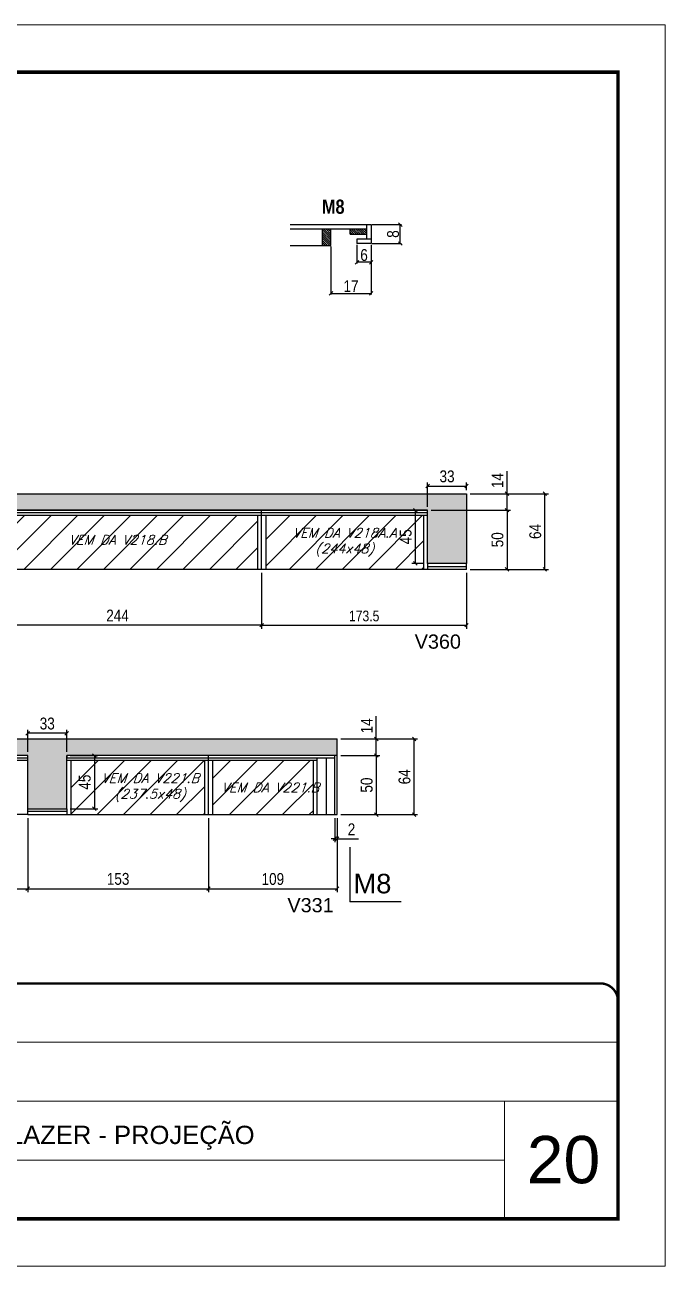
# Model space of a CAD drawing. Extents: x 13154 to 22413, y 1253 to 30260.
# Drawn here: x 18866 to 19408, y 24225 to 25275 of the extents above; entities that cross this region are included whole.
import ezdxf

# ---------------------------------------------------------------- set-up
doc = ezdxf.new("R2010")
doc.units = 0
doc.linetypes.add('CONTINUO', pattern=[0])
doc.linetypes.add('DASHED', pattern=[0.75, 0.5, -0.25])
for name, color, linetype in [('5', 5, 'Continuous'), ('COTA', 241, 'Continuous'), ('detalhes', 4, 'Continuous'), ('NOMENCLATURA', 7, 'Continuous'), ('Painéis', 200, 'Continuous'), ('SARR_2.2x10', 60, 'Continuous'), ('SARR_2.2x7', 40, 'Continuous'), ('SARR_3.5x7', 81, 'Continuous'), ('SARR_EDITAR', 141, 'Continuous'), ('texto', 7, 'Continuous')]:
    doc.layers.add(name, color=color, linetype=linetype)
for name, color, linetype, lineweight in [('CARIMBO', 255, 'Continuous', 9), ('Folhas', 255, 'Continuous', 9), ('Hachura', 251, 'Continuous', 9), ('SARRAFO DE PRESSAO', 251, 'DASHED', 9)]:
    doc.layers.add(name, color=color, linetype=linetype, lineweight=lineweight)
doc.styles.add('ARIAL', font='arial.ttf')
doc.styles.add('COTA TECNICA', font='techl___.ttf', dxfattribs={"height": 10})
doc.styles.add('COTA TECNICA 2X', font='techl___.ttf', dxfattribs={"height": 10})
doc.styles.add('COTA TECNICA-50', font='techl___.ttf', dxfattribs={"height": 9})
doc.styles.add('Romans', font='romans.shx')
doc.styles.get("Standard").update_dxf_attribs({"font": 'arial.ttf'})
doc.styles.add('TECNICA', font='techb___.ttf', dxfattribs={"height": 10})
doc.dimstyles.new('COTA PAINEL-50', dxfattribs={"dimtxt": 9, "dimasz": 3, "dimexe": 3, "dimexo": 3, "dimgap": 3, "dimtad": 1, "dimdec": 1, "dimzin": 12, "dimdsep": 46, "dimtxsty": 'COTA TECNICA-50', "dimblk1": 'OBLIQUE', "dimblk2": 'OBLIQUE', "dimsah": 1, "dimcen": 0.9, "dimclrd": 4, "dimclre": 4, "dimclrt": 240, "dimadec": 1, "dimazin": 3, "dimtfac": 1, "dimtdec": 1, "dimtmove": 0, "dimatfit": 3, "dimfxl": 1, "dimtolj": 1, "dimtzin": 12, "dimarcsym": 0})
doc.dimstyles.new('PAINEL', dxfattribs={"dimtxt": 10, "dimasz": 3, "dimexe": 3, "dimexo": 3, "dimgap": 3, "dimtad": 1, "dimdec": 1, "dimzin": 12, "dimdsep": 46, "dimtxsty": 'COTA TECNICA', "dimblk1": 'OBLIQUE', "dimblk2": 'OBLIQUE', "dimsah": 1, "dimcen": 0.9, "dimclrd": 4, "dimclre": 4, "dimclrt": 240, "dimadec": 1, "dimazin": 3, "dimtfac": 1, "dimtdec": 1, "dimtmove": 0, "dimatfit": 3, "dimfxl": 1, "dimtolj": 1, "dimtzin": 12, "dimarcsym": 0})
doc.dimstyles.new('SECAO', dxfattribs={"dimscale": 0.333333, "dimtxt": 5, "dimasz": 9, "dimexe": 3, "dimexo": 3, "dimgap": 3, "dimtad": 1, "dimdec": 1, "dimlfac": 0.5, "dimzin": 12, "dimdsep": 46, "dimtxsty": 'COTA TECNICA 2X', "dimblk1": 'OBLIQUE', "dimblk2": 'OBLIQUE', "dimsah": 1, "dimcen": 0.9, "dimclrd": 4, "dimclre": 4, "dimclrt": 240, "dimadec": 1, "dimazin": 3, "dimtfac": 1, "dimtdec": 1, "dimtmove": 0, "dimatfit": 3, "dimfxl": 1, "dimtolj": 1, "dimtzin": 12, "dimarcsym": 0})

# ---------------------------------------------------------------- blocks, each defined once
blk = doc.blocks.new('9999999999')
at = {"color": 30, "linetype": 'CONTINUO'}
for p, q in [((98564.6, 34379.6), (99584, 34379.6)), ((98564.6, 34329.8), (99488, 34329.8)), ((99584, 34329.8), (99488, 34329.8)), ((99488, 34329.8), (99488, 34230.2)), ((98564.6, 34280), (99488, 34280))]:
    blk.add_line(p, q, dxfattribs=at)
at = {"color": 30, "linetype": 'CONTINUO', "const_width": 2}
blk.add_lwpolyline([(99584, 34230.2), (99584, 34414.4, 0.414214), (99569, 34429.4), (98229, 34429.4, 0.414214), (98214, 34414.4), (98214, 34245.2, 0.414214), (98229, 34230.2), (99584, 34230.2)], format="xyb", dxfattribs=at)
at = {"layer": 'Folhas'}
blk.add_lwpolyline([(98139, 34190.2), (99624, 34190.2), (99624, 35240.2), (98139, 35240.2)], close=True, dxfattribs=at)
at = {"layer": 'Folhas', "color": 30, "const_width": 3}
blk.add_lwpolyline([(98214, 34230.2), (99584, 34230.2), (99584, 35200.2), (98214, 35200.2)], close=True, dxfattribs=at)
at = {"color": 7, "linetype": 'Continuous', "ltscale": 5, "style": 'ARIAL'}
blk.add_text('BUSINESS CENTER E LAZER - PROJEÇÃO', height=15.483, dxfattribs=at).set_placement((98837.7, 34293.5))
blk = doc.blocks.new('_Oblique')
at = {"color": 0, "linetype": 'ByBlock', "lineweight": -2}
blk.add_line((-0.5, -0.5), (0.5, 0.5), dxfattribs=at)
blk = doc.blocks.new('*D158')
at = {"layer": 'COTA', "color": 4, "linetype": 'ByBlock', "lineweight": -2, "transparency": 16777216}
for p, q in [((19066.2, 24811.3), (19066.2, 24764.1)), ((19239.7, 24811.3), (19239.7, 24764.1)), ((19066.2, 24767.1), (19239.7, 24767.1))]:
    blk.add_line(p, q, dxfattribs=at)
at = {"layer": 'Defpoints', "color": 0, "linetype": 'ByBlock', "transparency": 16777216}
for p in [(19066.2, 24814.3), (19239.7, 24814.3), (19239.7, 24767.1)]:
    blk.add_point(p, dxfattribs=at)
at = {"layer": 'COTA', "color": 4, "linetype": 'ByBlock', "lineweight": -2, "transparency": 16777216, "xscale": 3, "yscale": 3, "zscale": 3, "rotation": 180}
blk.add_blockref('_Oblique', (19066.2, 24767.1), dxfattribs=at)
at = {"layer": 'COTA', "color": 4, "linetype": 'ByBlock', "lineweight": -2, "transparency": 16777216, "xscale": 3, "yscale": 3, "zscale": 3}
blk.add_blockref('_Oblique', (19239.7, 24767.1), dxfattribs=at)
at = {"layer": 'COTA', "color": 240, "linetype": 'ByBlock', "transparency": 16777216, "insert": (19153, 24774.8), "char_height": 9, "attachment_point": 5, "style": 'COTA TECNICA-50'}
blk.add_mtext('\\A1;173.5', dxfattribs=at)
blk = doc.blocks.new('*D1052')
at = {"layer": 'COTA', "color": 4, "linetype": 'ByBlock', "lineweight": -2, "transparency": 16777216}
for p, q in [((18822.2, 24811.3), (18822.2, 24764.1)), ((19066.2, 24811.3), (19066.2, 24764.1)), ((19066.2, 24767.1), (18822.2, 24767.1))]:
    blk.add_line(p, q, dxfattribs=at)
at = {"layer": 'Defpoints', "color": 0, "linetype": 'ByBlock', "transparency": 16777216}
for p in [(18822.2, 24814.3), (19066.2, 24814.3), (18822.2, 24767.1)]:
    blk.add_point(p, dxfattribs=at)
at = {"layer": 'COTA', "color": 4, "linetype": 'ByBlock', "lineweight": -2, "transparency": 16777216, "xscale": 3, "yscale": 3, "zscale": 3, "rotation": 180}
blk.add_blockref('_Oblique', (18822.2, 24767.1), dxfattribs=at)
at = {"layer": 'COTA', "color": 4, "linetype": 'ByBlock', "lineweight": -2, "transparency": 16777216, "xscale": 3, "yscale": 3, "zscale": 3}
blk.add_blockref('_Oblique', (19066.2, 24767.1), dxfattribs=at)
at = {"layer": 'COTA', "color": 240, "linetype": 'ByBlock', "transparency": 16777216, "insert": (18944.2, 24775.2), "char_height": 10, "attachment_point": 5, "style": 'COTA TECNICA'}
blk.add_mtext('\\A1;244', dxfattribs=at)
blk = doc.blocks.new('*D1053')
at = {"layer": 'COTA', "color": 4, "linetype": 'ByBlock', "lineweight": -2, "transparency": 16777216}
for p, q in [((19203.7, 24864.3), (19193.3, 24864.3)), ((19196.3, 24864.3), (19196.3, 24819.3)), ((19203.7, 24819.3), (19193.3, 24819.3))]:
    blk.add_line(p, q, dxfattribs=at)
at = {"layer": 'Defpoints', "color": 0, "linetype": 'ByBlock', "transparency": 16777216}
for p in [(19206.7, 24864.3), (19196.3, 24819.3), (19206.7, 24819.3)]:
    blk.add_point(p, dxfattribs=at)
at = {"layer": 'COTA', "color": 4, "linetype": 'ByBlock', "lineweight": -2, "transparency": 16777216, "xscale": 3, "yscale": 3, "zscale": 3}
for p, rotation in [((19196.3, 24864.3), 90), ((19196.3, 24819.3), 270)]:
    blk.add_blockref('_Oblique', p, dxfattribs=dict(at, rotation=rotation))
at = {"layer": 'COTA', "color": 240, "linetype": 'ByBlock', "transparency": 16777216, "insert": (19188.2, 24841.8), "char_height": 10, "attachment_point": 5, "rotation": 90, "style": 'COTA TECNICA'}
blk.add_mtext('\\A1;45', dxfattribs=at)
blk = doc.blocks.new('*D1118')
at = {"layer": 'COTA', "color": 4, "linetype": 'ByBlock', "lineweight": -2, "transparency": 16777216}
for p, q in [((18668.2, 24603.8), (18668.2, 24541.1)), ((18868.2, 24603.8), (18868.2, 24541.1)), ((18668.2, 24544.1), (18868.2, 24544.1))]:
    blk.add_line(p, q, dxfattribs=at)
at = {"layer": 'Defpoints', "color": 0, "linetype": 'ByBlock', "transparency": 16777216}
for p in [(18668.2, 24606.8), (18868.2, 24606.8), (18868.2, 24544.1)]:
    blk.add_point(p, dxfattribs=at)
at = {"layer": 'COTA', "color": 4, "linetype": 'ByBlock', "lineweight": -2, "transparency": 16777216, "xscale": 3, "yscale": 3, "zscale": 3, "rotation": 180}
blk.add_blockref('_Oblique', (18668.2, 24544.1), dxfattribs=at)
at = {"layer": 'COTA', "color": 4, "linetype": 'ByBlock', "lineweight": -2, "transparency": 16777216, "xscale": 3, "yscale": 3, "zscale": 3}
blk.add_blockref('_Oblique', (18868.2, 24544.1), dxfattribs=at)
at = {"layer": 'COTA', "color": 240, "linetype": 'ByBlock', "transparency": 16777216, "insert": (18768.2, 24552.2), "char_height": 10, "attachment_point": 5, "style": 'COTA TECNICA'}
blk.add_mtext('\\A1;200', dxfattribs=at)
blk = doc.blocks.new('*D1125')
at = {"layer": 'COTA', "color": 4, "linetype": 'ByBlock', "lineweight": -2, "transparency": 16777216}
for p, q in [((19209.7, 24864.3), (19277, 24864.3)), ((19274, 24864.3), (19274, 24814.3)), ((19242.7, 24814.3), (19277, 24814.3))]:
    blk.add_line(p, q, dxfattribs=at)
at = {"layer": 'Defpoints', "color": 0, "linetype": 'ByBlock', "transparency": 16777216}
for p in [(19206.7, 24864.3), (19239.7, 24814.3), (19274, 24814.3)]:
    blk.add_point(p, dxfattribs=at)
at = {"layer": 'COTA', "color": 4, "linetype": 'ByBlock', "lineweight": -2, "transparency": 16777216, "xscale": 3, "yscale": 3, "zscale": 3}
for p, rotation in [((19274, 24864.3), 90), ((19274, 24814.3), 270)]:
    blk.add_blockref('_Oblique', p, dxfattribs=dict(at, rotation=rotation))
at = {"layer": 'COTA', "color": 240, "linetype": 'ByBlock', "transparency": 16777216, "insert": (19265.9, 24839.3), "char_height": 10, "attachment_point": 5, "rotation": 90, "style": 'COTA TECNICA'}
blk.add_mtext('\\A1;50', dxfattribs=at)
blk = doc.blocks.new('*D1126')
at = {"layer": 'COTA', "color": 4, "linetype": 'ByBlock', "lineweight": -2, "transparency": 16777216}
for p, q in [((19274, 24878.3), (19274, 24897.4)), ((19242.7, 24878.3), (19277, 24878.3)), ((19274, 24864.3), (19274, 24878.3)), ((19209.7, 24864.3), (19277, 24864.3))]:
    blk.add_line(p, q, dxfattribs=at)
at = {"layer": 'Defpoints', "color": 0, "linetype": 'ByBlock', "transparency": 16777216}
for p in [(19239.7, 24878.3), (19274, 24878.3), (19206.7, 24864.3)]:
    blk.add_point(p, dxfattribs=at)
at = {"layer": 'COTA', "color": 4, "linetype": 'ByBlock', "lineweight": -2, "transparency": 16777216, "xscale": 3, "yscale": 3, "zscale": 3}
for p, rotation in [((19274, 24878.3), 90), ((19274, 24864.3), 270)]:
    blk.add_blockref('_Oblique', p, dxfattribs=dict(at, rotation=rotation))
at = {"layer": 'COTA', "color": 240, "linetype": 'ByBlock', "transparency": 16777216, "insert": (19265.9, 24889.4), "char_height": 10, "attachment_point": 5, "rotation": 90, "style": 'COTA TECNICA'}
blk.add_mtext('\\A1;14', dxfattribs=at)
blk = doc.blocks.new('*D1127')
at = {"layer": 'COTA', "color": 4, "linetype": 'ByBlock', "lineweight": -2, "transparency": 16777216}
for p, q in [((19242.7, 24878.3), (19309, 24878.3)), ((19306, 24814.3), (19306, 24878.3)), ((19242.7, 24814.3), (19309, 24814.3))]:
    blk.add_line(p, q, dxfattribs=at)
at = {"layer": 'Defpoints', "color": 0, "linetype": 'ByBlock', "transparency": 16777216}
for p in [(19239.7, 24878.3), (19306, 24878.3), (19239.7, 24814.3)]:
    blk.add_point(p, dxfattribs=at)
at = {"layer": 'COTA', "color": 4, "linetype": 'ByBlock', "lineweight": -2, "transparency": 16777216, "xscale": 3, "yscale": 3, "zscale": 3}
for p, rotation in [((19306, 24878.3), 90), ((19306, 24814.3), 270)]:
    blk.add_blockref('_Oblique', p, dxfattribs=dict(at, rotation=rotation))
at = {"layer": 'COTA', "color": 240, "linetype": 'ByBlock', "transparency": 16777216, "insert": (19297.9, 24846.3), "char_height": 10, "attachment_point": 5, "rotation": 90, "style": 'COTA TECNICA'}
blk.add_mtext('\\A1;64', dxfattribs=at)
blk = doc.blocks.new('*D1131')
at = {"layer": 'COTA', "color": 4, "linetype": 'ByBlock', "lineweight": -2, "transparency": 16777216}
for p, q in [((19206.7, 24867.3), (19206.7, 24887.7)), ((19239.7, 24881.3), (19239.7, 24887.7)), ((19206.7, 24884.7), (19239.7, 24884.7))]:
    blk.add_line(p, q, dxfattribs=at)
at = {"layer": 'Defpoints', "color": 0, "linetype": 'ByBlock', "transparency": 16777216}
for p in [(19239.7, 24884.7), (19239.7, 24878.3), (19206.7, 24864.3)]:
    blk.add_point(p, dxfattribs=at)
at = {"layer": 'COTA', "color": 4, "linetype": 'ByBlock', "lineweight": -2, "transparency": 16777216, "xscale": 3, "yscale": 3, "zscale": 3, "rotation": 180}
blk.add_blockref('_Oblique', (19206.7, 24884.7), dxfattribs=at)
at = {"layer": 'COTA', "color": 4, "linetype": 'ByBlock', "lineweight": -2, "transparency": 16777216, "xscale": 3, "yscale": 3, "zscale": 3}
blk.add_blockref('_Oblique', (19239.7, 24884.7), dxfattribs=at)
at = {"layer": 'COTA', "color": 240, "linetype": 'ByBlock', "transparency": 16777216, "insert": (19223.2, 24892.9), "char_height": 10, "attachment_point": 5, "style": 'COTA TECNICA'}
blk.add_mtext('\\A1;33', dxfattribs=at)
blk = doc.blocks.new('*D1080')
at = {"layer": 'COTA', "color": 4, "linetype": 'ByBlock', "lineweight": -2, "transparency": 16777216}
for p, q in [((18904.2, 24656.8), (18927.6, 24656.8)), ((18924.6, 24656.8), (18924.6, 24611.8)), ((18904.2, 24611.8), (18927.6, 24611.8))]:
    blk.add_line(p, q, dxfattribs=at)
at = {"layer": 'Defpoints', "color": 0, "linetype": 'ByBlock', "transparency": 16777216}
for p in [(18901.2, 24656.8), (18901.2, 24611.8), (18924.6, 24611.8)]:
    blk.add_point(p, dxfattribs=at)
at = {"layer": 'COTA', "color": 4, "linetype": 'ByBlock', "lineweight": -2, "transparency": 16777216, "xscale": 3, "yscale": 3, "zscale": 3}
for p, rotation in [((18924.6, 24656.8), 90), ((18924.6, 24611.8), 270)]:
    blk.add_blockref('_Oblique', p, dxfattribs=dict(at, rotation=rotation))
at = {"layer": 'COTA', "color": 240, "linetype": 'ByBlock', "transparency": 16777216, "insert": (18916.5, 24634.3), "char_height": 10, "attachment_point": 5, "rotation": 90, "style": 'COTA TECNICA'}
blk.add_mtext('\\A1;45', dxfattribs=at)
blk = doc.blocks.new('*D1081')
at = {"layer": 'COTA', "color": 4, "linetype": 'ByBlock', "lineweight": -2, "transparency": 16777216}
for p, q in [((18868.2, 24603.8), (18868.2, 24541.1)), ((19021.2, 24603.8), (19021.2, 24541.1)), ((18868.2, 24544.1), (19021.2, 24544.1))]:
    blk.add_line(p, q, dxfattribs=at)
at = {"layer": 'Defpoints', "color": 0, "linetype": 'ByBlock', "transparency": 16777216}
for p in [(18868.2, 24606.8), (19021.2, 24606.8), (19021.2, 24544.1)]:
    blk.add_point(p, dxfattribs=at)
at = {"layer": 'COTA', "color": 4, "linetype": 'ByBlock', "lineweight": -2, "transparency": 16777216, "xscale": 3, "yscale": 3, "zscale": 3, "rotation": 180}
blk.add_blockref('_Oblique', (18868.2, 24544.1), dxfattribs=at)
at = {"layer": 'COTA', "color": 4, "linetype": 'ByBlock', "lineweight": -2, "transparency": 16777216, "xscale": 3, "yscale": 3, "zscale": 3}
blk.add_blockref('_Oblique', (19021.2, 24544.1), dxfattribs=at)
at = {"layer": 'COTA', "color": 240, "linetype": 'ByBlock', "transparency": 16777216, "insert": (18944.7, 24552.4), "char_height": 10, "attachment_point": 5, "style": 'COTA TECNICA'}
blk.add_mtext('\\A1;153', dxfattribs=at)
blk = doc.blocks.new('*D1082')
at = {"layer": 'COTA', "color": 4, "linetype": 'ByBlock', "lineweight": -2, "transparency": 16777216}
for p, q in [((19021.2, 24603.8), (19021.2, 24541.1)), ((19130.2, 24603.8), (19130.2, 24541.1)), ((19021.2, 24544.1), (19130.2, 24544.1))]:
    blk.add_line(p, q, dxfattribs=at)
at = {"layer": 'Defpoints', "color": 0, "linetype": 'ByBlock', "transparency": 16777216}
for p in [(19021.2, 24606.8), (19130.2, 24606.8), (19130.2, 24544.1)]:
    blk.add_point(p, dxfattribs=at)
at = {"layer": 'COTA', "color": 4, "linetype": 'ByBlock', "lineweight": -2, "transparency": 16777216, "xscale": 3, "yscale": 3, "zscale": 3, "rotation": 180}
blk.add_blockref('_Oblique', (19021.2, 24544.1), dxfattribs=at)
at = {"layer": 'COTA', "color": 4, "linetype": 'ByBlock', "lineweight": -2, "transparency": 16777216, "xscale": 3, "yscale": 3, "zscale": 3}
blk.add_blockref('_Oblique', (19130.2, 24544.1), dxfattribs=at)
at = {"layer": 'COTA', "color": 240, "linetype": 'ByBlock', "transparency": 16777216, "insert": (19075.7, 24552.3), "char_height": 10, "attachment_point": 5, "style": 'COTA TECNICA'}
blk.add_mtext('\\A1;109', dxfattribs=at)
blk = doc.blocks.new('*D1083')
at = {"layer": 'COTA', "color": 4, "linetype": 'ByBlock', "lineweight": -2, "transparency": 16777216}
for p, q in [((19133.2, 24656.8), (19166.3, 24656.8)), ((19163.3, 24656.8), (19163.3, 24606.8)), ((19133.2, 24606.8), (19166.3, 24606.8))]:
    blk.add_line(p, q, dxfattribs=at)
at = {"layer": 'Defpoints', "color": 0, "linetype": 'ByBlock', "transparency": 16777216}
for p in [(19130.2, 24656.8), (19130.2, 24606.8), (19163.3, 24606.8)]:
    blk.add_point(p, dxfattribs=at)
at = {"layer": 'COTA', "color": 4, "linetype": 'ByBlock', "lineweight": -2, "transparency": 16777216, "xscale": 3, "yscale": 3, "zscale": 3}
for p, rotation in [((19163.3, 24656.8), 90), ((19163.3, 24606.8), 270)]:
    blk.add_blockref('_Oblique', p, dxfattribs=dict(at, rotation=rotation))
at = {"layer": 'COTA', "color": 240, "linetype": 'ByBlock', "transparency": 16777216, "insert": (19155.2, 24631.8), "char_height": 10, "attachment_point": 5, "rotation": 90, "style": 'COTA TECNICA'}
blk.add_mtext('\\A1;50', dxfattribs=at)
blk = doc.blocks.new('*D1084')
at = {"layer": 'COTA', "color": 4, "linetype": 'ByBlock', "lineweight": -2, "transparency": 16777216}
for p, q in [((18868.2, 24659.8), (18868.2, 24678.6)), ((18901.2, 24675.6), (18868.2, 24675.6)), ((18901.2, 24659.8), (18901.2, 24678.6))]:
    blk.add_line(p, q, dxfattribs=at)
at = {"layer": 'Defpoints', "color": 0, "linetype": 'ByBlock', "transparency": 16777216}
for p in [(18868.2, 24675.6), (18868.2, 24656.8), (18901.2, 24656.8)]:
    blk.add_point(p, dxfattribs=at)
at = {"layer": 'COTA', "color": 4, "linetype": 'ByBlock', "lineweight": -2, "transparency": 16777216, "xscale": 3, "yscale": 3, "zscale": 3, "rotation": 180}
blk.add_blockref('_Oblique', (18868.2, 24675.6), dxfattribs=at)
at = {"layer": 'COTA', "color": 4, "linetype": 'ByBlock', "lineweight": -2, "transparency": 16777216, "xscale": 3, "yscale": 3, "zscale": 3}
blk.add_blockref('_Oblique', (18901.2, 24675.6), dxfattribs=at)
at = {"layer": 'COTA', "color": 240, "linetype": 'ByBlock', "transparency": 16777216, "insert": (18884.7, 24683.8), "char_height": 10, "attachment_point": 5, "style": 'COTA TECNICA'}
blk.add_mtext('\\A1;33', dxfattribs=at)
blk = doc.blocks.new('*D1085')
at = {"layer": 'COTA', "color": 4, "linetype": 'ByBlock', "lineweight": -2, "transparency": 16777216}
for p, q in [((19163.3, 24670.8), (19163.3, 24690)), ((19133.2, 24670.8), (19166.3, 24670.8)), ((19163.3, 24656.8), (19163.3, 24670.8)), ((19133.2, 24656.8), (19166.3, 24656.8))]:
    blk.add_line(p, q, dxfattribs=at)
at = {"layer": 'Defpoints', "color": 0, "linetype": 'ByBlock', "transparency": 16777216}
for p in [(19130.2, 24670.8), (19163.3, 24670.8), (19130.2, 24656.8)]:
    blk.add_point(p, dxfattribs=at)
at = {"layer": 'COTA', "color": 4, "linetype": 'ByBlock', "lineweight": -2, "transparency": 16777216, "xscale": 3, "yscale": 3, "zscale": 3}
for p, rotation in [((19163.3, 24670.8), 90), ((19163.3, 24656.8), 270)]:
    blk.add_blockref('_Oblique', p, dxfattribs=dict(at, rotation=rotation))
at = {"layer": 'COTA', "color": 240, "linetype": 'ByBlock', "transparency": 16777216, "insert": (19155.3, 24681.9), "char_height": 10, "attachment_point": 5, "rotation": 90, "style": 'COTA TECNICA'}
blk.add_mtext('\\A1;14', dxfattribs=at)
blk = doc.blocks.new('*D1086')
at = {"layer": 'COTA', "color": 4, "linetype": 'ByBlock', "lineweight": -2, "transparency": 16777216}
for p, q in [((19133.2, 24670.8), (19198.3, 24670.8)), ((19195.3, 24606.8), (19195.3, 24670.8)), ((19133.2, 24606.8), (19198.3, 24606.8))]:
    blk.add_line(p, q, dxfattribs=at)
at = {"layer": 'Defpoints', "color": 0, "linetype": 'ByBlock', "transparency": 16777216}
for p in [(19130.2, 24670.8), (19195.3, 24670.8), (19130.2, 24606.8)]:
    blk.add_point(p, dxfattribs=at)
at = {"layer": 'COTA', "color": 4, "linetype": 'ByBlock', "lineweight": -2, "transparency": 16777216, "xscale": 3, "yscale": 3, "zscale": 3}
for p, rotation in [((19195.3, 24670.8), 90), ((19195.3, 24606.8), 270)]:
    blk.add_blockref('_Oblique', p, dxfattribs=dict(at, rotation=rotation))
at = {"layer": 'COTA', "color": 240, "linetype": 'ByBlock', "transparency": 16777216, "insert": (19187.2, 24638.8), "char_height": 10, "attachment_point": 5, "rotation": 90, "style": 'COTA TECNICA'}
blk.add_mtext('\\A1;64', dxfattribs=at)
blk = doc.blocks.new('*D1087')
at = {"layer": 'COTA', "color": 4, "linetype": 'ByBlock', "lineweight": -2, "transparency": 16777216}
for p, q in [((19128.2, 24603.8), (19128.2, 24583.4)), ((19130.2, 24603.8), (19130.2, 24583.4)), ((19128.2, 24586.4), (19125.2, 24586.4)), ((19128.2, 24586.4), (19130.2, 24586.4)), ((19130.2, 24586.4), (19148.3, 24586.4))]:
    blk.add_line(p, q, dxfattribs=at)
at = {"layer": 'Defpoints', "color": 0, "linetype": 'ByBlock', "transparency": 16777216}
for p in [(19128.2, 24606.8), (19130.2, 24606.8), (19130.2, 24586.4)]:
    blk.add_point(p, dxfattribs=at)
at = {"layer": 'COTA', "color": 4, "linetype": 'ByBlock', "lineweight": -2, "transparency": 16777216, "xscale": 3, "yscale": 3, "zscale": 3}
blk.add_blockref('_Oblique', (19128.2, 24586.4), dxfattribs=at)
at = {"layer": 'COTA', "color": 4, "linetype": 'ByBlock', "lineweight": -2, "transparency": 16777216, "xscale": 3, "yscale": 3, "zscale": 3, "rotation": 180}
blk.add_blockref('_Oblique', (19130.2, 24586.4), dxfattribs=at)
at = {"layer": 'COTA', "color": 240, "linetype": 'ByBlock', "transparency": 16777216, "insert": (19142.3, 24594.4), "char_height": 10, "attachment_point": 5, "style": 'COTA TECNICA'}
blk.add_mtext('\\A1;2', dxfattribs=at)
blk = doc.blocks.new('*D1094')
at = {"layer": 'COTA', "color": 4, "lineweight": -2, "transparency": 16777216}
for p, q in [((19159.9, 25105.9), (19184.6, 25105.9)), ((19183.6, 25089.9), (19183.6, 25105.9)), ((19159.9, 25089.9), (19184.6, 25089.9))]:
    blk.add_line(p, q, dxfattribs=at)
at = {"layer": 'Defpoints', "color": 0, "transparency": 16777216}
for p in [(19158.9, 25105.9), (19183.6, 25105.9), (19158.9, 25089.9)]:
    blk.add_point(p, dxfattribs=at)
at = {"layer": 'COTA', "color": 4, "lineweight": -2, "transparency": 16777216, "xscale": 3, "yscale": 3, "zscale": 3}
for p, rotation in [((19183.6, 25105.9), 90), ((19183.6, 25089.9), 270)]:
    blk.add_blockref('_Oblique', p, dxfattribs=dict(at, rotation=rotation))
at = {"layer": 'COTA', "color": 240, "transparency": 16777216, "insert": (19177.5, 25097.9), "char_height": 10, "attachment_point": 5, "rotation": 90, "style": 'COTA TECNICA 2X'}
blk.add_mtext('\\A1;8', dxfattribs=at)
blk = doc.blocks.new('*D1095')
at = {"layer": 'COTA', "color": 4, "lineweight": -2, "transparency": 16777216}
for p, q in [((19124.9, 25087.3), (19124.9, 25046.7)), ((19158.9, 25088.9), (19158.9, 25046.7)), ((19124.9, 25047.7), (19158.9, 25047.7))]:
    blk.add_line(p, q, dxfattribs=at)
at = {"layer": 'Defpoints', "color": 0, "transparency": 16777216}
for p in [(19124.9, 25088.3), (19158.9, 25089.9), (19158.9, 25047.7)]:
    blk.add_point(p, dxfattribs=at)
at = {"layer": 'COTA', "color": 4, "lineweight": -2, "transparency": 16777216, "xscale": 3, "yscale": 3, "zscale": 3, "rotation": 180}
blk.add_blockref('_Oblique', (19124.9, 25047.7), dxfattribs=at)
at = {"layer": 'COTA', "color": 4, "lineweight": -2, "transparency": 16777216, "xscale": 3, "yscale": 3, "zscale": 3}
blk.add_blockref('_Oblique', (19158.9, 25047.7), dxfattribs=at)
at = {"layer": 'COTA', "color": 240, "transparency": 16777216, "insert": (19141.9, 25053.8), "char_height": 10, "attachment_point": 5, "style": 'COTA TECNICA 2X'}
blk.add_mtext('\\A1;17', dxfattribs=at)
blk = doc.blocks.new('*D1096')
at = {"layer": 'COTA', "color": 4, "lineweight": -2, "transparency": 16777216}
for p, q in [((19146.9, 25088.9), (19146.9, 25073)), ((19158.9, 25088.9), (19158.9, 25073)), ((19158.9, 25074), (19146.9, 25074))]:
    blk.add_line(p, q, dxfattribs=at)
at = {"layer": 'Defpoints', "color": 0, "transparency": 16777216}
for p in [(19146.9, 25089.9), (19158.9, 25089.9), (19146.9, 25074)]:
    blk.add_point(p, dxfattribs=at)
at = {"layer": 'COTA', "color": 4, "lineweight": -2, "transparency": 16777216, "xscale": 3, "yscale": 3, "zscale": 3, "rotation": 180}
blk.add_blockref('_Oblique', (19146.9, 25074), dxfattribs=at)
at = {"layer": 'COTA', "color": 4, "lineweight": -2, "transparency": 16777216, "xscale": 3, "yscale": 3, "zscale": 3}
blk.add_blockref('_Oblique', (19158.9, 25074), dxfattribs=at)
at = {"layer": 'COTA', "color": 240, "transparency": 16777216, "insert": (19152.9, 25080.1), "char_height": 10, "attachment_point": 5, "style": 'COTA TECNICA 2X'}
blk.add_mtext('\\A1;6', dxfattribs=at)

msp = doc.modelspace()

# ---------------------------------------------------------------- hatches: boundary and pattern name
at = {"layer": 'COTA', "linetype": 'ByBlock'}
h = msp.add_hatch(dxfattribs=at)
h.set_pattern_fill('AR-CONC', color=256, scale=0.03)
h.set_pattern_definition([(50, (-114268.1203, -5430.9473), (5.46554007, -0.47817257), [0.5715, -6.2865]), (355, (-114268.12, -5430.947), (-1.05730264, 5.73170536), [0.4572, -5.02921753]), (100.4514447, (-114267.665, -5430.987), (4.40823741, 5.25353256), [0.48570026, -5.34270734]), (46.1842, (-114268.12, -5429.423), (8.13237123, -1.26126984), [0.85725, -9.42975]), (96.6355576, (-114267.4426, -5429.528), (7.122124, 7.42278374), [0.7285507, -8.01406824]), (351.184151, (-114268.12, -5429.423), (7.122124, 7.42278374), [0.685799, -7.54379196]), (21, (-114267.3583, -5429.8043), (4.54843174, -3.06795595), [0.5715, -6.2865]), (326, (-114267.358, -5429.804), (1.85406085, 5.52563898), [0.4572, -5.0292]), (71.451445, (-114266.979, -5430.06), (6.40249258, 2.45768307), [0.48570026, -5.34269813]), (37.5, (-114268.1203, -5430.9473), (0.092658098, 2.536651166), [0, -4.96824, 0, -5.1054, 0, -5.04825]), (7.5, (-114268.1203, -5430.9473), (2.004589875, 3.005417245), [0, -2.91084, 0, -4.85394, 0, -1.92405]), (327.5, (-114269.8195, -5430.9473), (4.067717855, -0.17186232), [0, -1.905, 0, -5.9436, 0, -7.8867]), (317.5, (-114270.5815, -5430.9473), (4.44387544, 0.76279473), [0, -2.4765, 0, -3.94716, 0, -5.6007])])
h.paths.add_polyline_path([(18822.2, 24819.3), (18822.2, 24864.3), (19206.7, 24864.3), (19206.7, 24819.3), (19239.7, 24819.3), (19239.7, 24878.3), (18814.7, 24878.3), (18116.2, 24878.3), (18116.2, 24893.3), (18091.2, 24893.3), (18091.2, 24814.3), (18116.2, 24814.3), (18116.2, 24864.3), (18429.2, 24864.3), (18429.2, 24819.3), (18462.2, 24819.3), (18462.2, 24864.3), (18789.2, 24864.3), (18789.2, 24819.3)])
h = msp.add_hatch(dxfattribs=at)
h.set_pattern_fill('AR-CONC', color=256, scale=0.03)
h.set_pattern_definition([(50, (-114268.1203, -5488.1176), (5.46554007, -0.47817257), [0.5715, -6.2865]), (355, (-114268.12, -5488.1176), (-1.05730264, 5.73170536), [0.4572, -5.02921753]), (100.4514447, (-114267.665, -5488.1575), (4.40823741, 5.25353256), [0.48570026, -5.34270734]), (46.1842, (-114268.12, -5486.5936), (8.13237123, -1.26126984), [0.85725, -9.42975]), (96.6355576, (-114267.4426, -5486.699), (7.122124, 7.42278374), [0.7285507, -8.01406824]), (351.184151, (-114268.12, -5486.594), (7.122124, 7.42278374), [0.685799, -7.54379196]), (21, (-114267.3583, -5486.9746), (4.54843174, -3.06795595), [0.5715, -6.2865]), (326, (-114267.358, -5486.9746), (1.85406085, 5.52563898), [0.4572, -5.0292]), (71.451445, (-114266.979, -5487.2303), (6.40249258, 2.45768307), [0.48570026, -5.34269813]), (37.5, (-114268.1203, -5488.1176), (0.092658098, 2.536651166), [0, -4.96824, 0, -5.1054, 0, -5.04825]), (7.5, (-114268.1203, -5488.1176), (2.004589875, 3.005417245), [0, -2.91084, 0, -4.85394, 0, -1.92405]), (327.5, (-114269.8195, -5488.1176), (4.067717855, -0.17186232), [0, -1.905, 0, -5.9436, 0, -7.8867]), (317.5, (-114270.5815, -5488.1176), (4.44387544, 0.76279473), [0, -2.4765, 0, -3.94716, 0, -5.6007])])
h.paths.add_polyline_path([(18868.2, 24611.84), (18901.2, 24611.84), (18901.2, 24656.84), (19130.2, 24656.84), (19130.2, 24670.84), (18091.2, 24670.84), (18091.2, 24656.84), (18380.7, 24656.84), (18380.7, 24611.84), (18413.7, 24611.84), (18413.7, 24656.84), (18668.2, 24656.84), (18668.2, 24611.84), (18701.2, 24611.84), (18701.2, 24656.84), (18868.2, 24656.84)])
at = {"layer": 'Hachura', "linetype": 'ByBlock'}
h = msp.add_hatch(dxfattribs=at)
h.set_pattern_fill('ANSI31', color=256, scale=5)
h.paths.add_polyline_path([(18134.7, 24860.1), (18134.7, 24814.3), (18356.7, 24814.3), (18356.7, 24860.1)])
h.paths.add_polyline_path([(18363.7, 24814.3), (18425.7, 24814.3), (18425.7, 24860.1), (18363.7, 24860.1)])
h.paths.add_polyline_path([(18691.7, 24814.3), (18785.7, 24814.3), (18785.7, 24860.1), (18691.7, 24860.1)])
h.paths.add_polyline_path([(19062.7, 24814.3), (19062.7, 24860.1), (18825.7, 24860.1), (18825.7, 24814.3)])
h.paths.add_polyline_path([(19203.2, 24814.3), (19203.2, 24860.1), (19069.7, 24860.1), (19069.7, 24814.3)])
h = msp.add_hatch(dxfattribs=at)
h.set_pattern_fill('ANSI31', color=256, scale=5)
h.paths.add_polyline_path([(19024.7, 24652.64), (19024.7, 24606.84), (19109.7, 24606.84), (19109.7, 24652.64)])
h.paths.add_polyline_path([(19017.7, 24606.84), (19017.7, 24652.64), (18904.7, 24652.64), (18904.7, 24606.84)])
h.paths.add_polyline_path([(18664.7, 24606.84), (18664.7, 24652.64), (18593.7, 24652.64), (18593.7, 24606.84)])
h.paths.add_polyline_path([(18593.7, 24606.84), (18593.7, 24652.64), (18417.2, 24652.64), (18417.2, 24606.84)])
h.paths.add_polyline_path([(18338.7, 24606.84), (18356.49, 24606.84), (18356.49, 24652.64), (18338.7, 24652.64)])
h.paths.add_polyline_path([(18359.99, 24606.84), (18377.2, 24606.84), (18377.2, 24652.64), (18359.99, 24652.64)])
h.paths.add_polyline_path([(18331.7, 24606.84), (18331.7, 24652.64), (18094.7, 24652.64), (18094.7, 24606.84)])
at = {"layer": 'SARR_2.2x10'}
h = msp.add_hatch(dxfattribs=at)
h.set_pattern_fill('ANSI31', color=256, scale=10, angle=90)
h.set_pattern_definition([(135, (-113395.8791, -4994.7026), (-0.883883476, -0.883883476), [])])
h.paths.add_polyline_path([(19124.85, 25102.32), (19117.85, 25102.32), (19117.85, 25088.32), (19124.85, 25088.32)])
h = msp.add_hatch(dxfattribs=at)
h.set_pattern_fill('ANSI31', color=256, scale=10, angle=90)
h.set_pattern_definition([(135, (-113395.4791, -4994.7026), (-0.883883476, -0.883883476), [])])
h.paths.add_polyline_path([(19141.25, 25102.32), (19141.25, 25097.92), (19155.25, 25097.92), (19155.25, 25102.32)])

# ---------------------------------------------------------------- linework, layer by layer
at = {"layer": 'COTA', "linetype": 'ByBlock'}
for p, q in [((18814.7, 24878.3), (19239.7, 24878.3)), ((19239.7, 24878.3), (19239.7, 24819.3)), ((19206.7, 24819.3), (19206.7, 24814.3)), ((18091.2, 24670.84), (19130.2, 24670.84)), ((19130.2, 24656.84), (19130.2, 24670.84)), ((18901.2, 24611.84), (18901.2, 24606.84))]:
    msp.add_line(p, q, dxfattribs=at)
at = {"layer": 'NOMENCLATURA', "linetype": 'Continuous'}
for p in [(19141.02, 24579.19), (19184.45, 24533.05)]:
    msp.add_line(p, (19141.02, 24533.05), dxfattribs=at)
at = {"layer": 'Painéis', "linetype": 'Continuous'}
for p, q in [((19090.29, 25105.92), (19158.85, 25105.92)), ((19155.25, 25093.52), (19155.25, 25105.92)), ((19158.85, 25105.92), (19158.85, 25089.92)), ((19090.29, 25102.32), (19155.25, 25102.32)), ((19158.85, 25093.52), (19146.85, 25093.52)), ((19146.85, 25093.52), (19146.85, 25089.92)), ((19158.85, 25089.92), (19146.85, 25089.92)), ((18822.2, 24864.3), (19206.7, 24864.3)), ((19066.2, 24814.3), (19066.2, 24864.3)), ((19206.7, 24819.3), (19206.7, 24864.3)), ((19239.7, 24814.3), (18822.2, 24814.3)), ((19239.7, 24819.3), (19206.7, 24819.3)), ((19239.7, 24814.3), (19239.7, 24819.3)), ((18868.2, 24656.84), (18701.2, 24656.84)), ((18868.2, 24606.84), (18868.2, 24656.84)), ((19130.2, 24656.84), (18901.2, 24656.84)), ((18901.2, 24611.84), (18901.2, 24656.84)), ((19021.2, 24606.84), (19021.2, 24656.84)), ((19128.2, 24606.84), (19128.2, 24656.84)), ((19130.2, 24606.84), (19130.2, 24656.84)), ((18868.2, 24606.84), (18091.2, 24606.84)), ((18868.2, 24611.84), (18901.2, 24611.84)), ((18868.2, 24606.84), (19130.2, 24606.84))]:
    msp.add_line(p, q, dxfattribs=at)
for points in [[(19206.7, 24864.3), (18822.2, 24864.3), (18822.2, 24862.3), (19206.7, 24862.3)], [(18868.2, 24656.84), (18701.2, 24656.84), (18701.2, 24654.84), (18868.2, 24654.84)], [(19128.2, 24656.84), (18901.2, 24656.84), (18901.2, 24654.84), (19128.2, 24654.84)]]:
    msp.add_lwpolyline(points, close=True, dxfattribs=at)
at = {"layer": 'SARR_2.2x10'}
for p, q in [((19117.85, 25088.32), (19117.85, 25102.32)), ((19124.85, 25088.32), (19124.85, 25102.32)), ((19141.25, 25097.92), (19141.25, 25102.32)), ((19141.25, 25097.92), (19155.25, 25097.92)), ((19090.29, 25088.32), (19124.85, 25088.32))]:
    msp.add_line(p, q, dxfattribs=at)
at = {"layer": 'SARR_2.2x7', "linetype": 'Continuous'}
for p, q in [((18822.2, 24860.1), (19066.2, 24860.1)), ((19066.2, 24860.1), (19206.7, 24860.1)), ((19121.2, 24606.84), (19121.2, 24654.84)), ((18868.2, 24652.64), (18701.2, 24652.64)), ((19113.2, 24652.64), (18901.2, 24652.64))]:
    msp.add_line(p, q, dxfattribs=at)
at = {"layer": 'SARR_3.5x7'}
for p, q in [((19062.7, 24860.1), (19062.7, 24814.3)), ((19069.7, 24860.1), (19069.7, 24814.3)), ((19203.2, 24860.1), (19203.2, 24814.3)), ((19113.2, 24606.84), (19113.2, 24654.84)), ((18904.7, 24652.64), (18904.7, 24606.84)), ((19017.7, 24652.64), (19017.7, 24606.84)), ((19024.7, 24652.64), (19024.7, 24606.84)), ((19109.7, 24652.64), (19109.7, 24606.84))]:
    msp.add_line(p, q, dxfattribs=at)
at = {"layer": 'SARR_EDITAR', "linetype": 'ByBlock'}
for p, q in [((19206.7, 24816.8), (19239.7, 24816.8)), ((18901.2, 24609.34), (18868.2, 24609.34))]:
    msp.add_line(p, q, dxfattribs=at)

# ---------------------------------------------------------------- block references
at = {"layer": 'SARRAFO DE PRESSAO', "color": 6, "linetype": 'ByBlock'}
msp.add_blockref('9999999999', (-80216.1, -9965.33), dxfattribs=at)

# ---------------------------------------------------------------- texts
at = {"layer": '5', "linetype": 'Continuous'}
for s, p in [('V360', (19195.81, 24747.18)), ('V331', (19088.06, 24524.24))]:
    msp.add_text(s, height=12, rotation=359.99996, dxfattribs=at).set_placement(p)
at = {"layer": 'CARIMBO', "style": 'ARIAL'}
msp.add_text('20', height=40, dxfattribs=at).set_placement((19290.74, 24295.02))
at = {"layer": 'detalhes', "insert": (19117.3, 25127.02), "char_height": 12, "attachment_point": 1, "style": 'TECNICA'}
msp.add_mtext_dynamic_manual_height_columns('M8', width=87.1848, gutter_width=1, heights=[0], dxfattribs=at)
at = {"layer": 'NOMENCLATURA', "linetype": 'Continuous'}
msp.add_text('M8', height=16.5, dxfattribs=at).set_placement((19144.04, 24540.25))
at = {"layer": 'texto', "color": 2, "char_height": 8, "attachment_point": 5, "style": 'Romans'}
for s, insert in [('{\\Q19;\\C256;VEM DA V218.B}', (18944.2, 24839.3)), ('{\\Q19;\\C256;VEM DA V218A.A\\P(244x48)}', (19136.45, 24837.2)), ('{\\Q19;\\C256;VEM DA V221.B\\P(237.5x48)}', (18971.87, 24629.74)), ('{\\Q19;\\C256;VEM DA V221.B}', (19073.56, 24629.74))]:
    msp.add_mtext(s, dxfattribs=dict(at, insert=insert))

# ---------------------------------------------------------------- dimensions: what is measured, and where the dimension line sits
at = {"layer": 'COTA'}
dim = msp.add_linear_dim(base=(19183.6, 25105.92), p1=(19158.85, 25089.92), p2=(19158.85, 25105.92), angle=90, dimstyle='SECAO', dxfattribs=at)
dim.commit()
dim.dimension.update_dxf_attribs({"geometry": '*D1094', "text_midpoint": (19177.51, 25097.92)})
for base, p1, p2, picture, middle in [((19158.85, 25047.69), (19124.85, 25088.32), (19158.85, 25089.92), '*D1095', (19141.85, 25053.76)), ((19146.85, 25074.03), (19158.85, 25089.92), (19146.85, 25089.92), '*D1096', (19152.85, 25080.13))]:
    dim = msp.add_linear_dim(base=base, p1=p1, p2=p2, dimstyle='SECAO', dxfattribs=at)
    dim.commit()
    dim.dimension.update_dxf_attribs({"geometry": picture, "text_midpoint": middle})
at = {"layer": 'COTA', "linetype": 'ByBlock'}
for base, p1, p2, picture, middle in [((19239.7, 24884.66), (19206.7, 24864.3), (19239.7, 24878.3), '*D1131', (19223.2, 24892.88)), ((18868.2, 24675.6), (18901.2, 24656.84), (18868.2, 24656.84), '*D1084', (18884.7, 24683.82)), ((18868.2, 24544.14), (18668.2, 24606.84), (18868.2, 24606.84), '*D1118', (18768.2, 24552.24)), ((19021.2, 24544.14), (18868.2, 24606.84), (19021.2, 24606.84), '*D1081', (18944.7, 24552.36)), ((19130.2, 24586.42), (19128.2, 24606.84), (19130.2, 24606.84), '*D1087', (19142.26, 24594.42))]:
    dim = msp.add_linear_dim(base=base, p1=p1, p2=p2, dimstyle='PAINEL', dxfattribs=at)
    dim.commit()
    dim.dimension.update_dxf_attribs({"geometry": picture, "text_midpoint": middle})
for base, p1, p2, angle, picture, middle in [((19273.98, 24878.3), (19206.7, 24864.3), (19239.7, 24878.3), 90, '*D1126', (19265.91, 24889.35)), ((19306.04, 24878.3), (19239.7, 24814.3), (19239.7, 24878.3), 90, '*D1127', (19297.93, 24846.3)), ((19196.33, 24819.3), (19206.7, 24864.3), (19206.7, 24819.3), 90, '*D1053', (19188.22, 24841.8)), ((19273.98, 24814.3), (19206.7, 24864.3), (19239.7, 24814.3), 90, '*D1125', (19265.87, 24839.3)), ((18822.2, 24767.08), (19066.2, 24814.3), (18822.2, 24814.3), 180, '*D1052', (18944.2, 24775.16)), ((19163.34, 24670.84), (19130.2, 24656.84), (19130.2, 24670.84), 90, '*D1085', (19155.27, 24681.9)), ((19195.26, 24670.84), (19130.2, 24606.84), (19130.2, 24670.84), 90, '*D1086', (19187.16, 24638.84)), ((18924.58, 24611.84), (18901.2, 24656.84), (18901.2, 24611.84), 90, '*D1080', (18916.47, 24634.34)), ((19163.34, 24606.84), (19130.2, 24656.84), (19130.2, 24606.84), 90, '*D1083', (19155.23, 24631.84))]:
    dim = msp.add_linear_dim(base=base, p1=p1, p2=p2, angle=angle, dimstyle='PAINEL', dxfattribs=at)
    dim.commit()
    dim.dimension.update_dxf_attribs({"geometry": picture, "text_midpoint": middle})
dim = msp.add_linear_dim(base=(19239.7, 24767.08), p1=(19066.2, 24814.3), p2=(19239.7, 24814.3), angle=180, dimstyle='COTA PAINEL-50', override={"dimarcsym": 1}, dxfattribs=at)
dim.commit()
dim.dimension.update_dxf_attribs({"geometry": '*D158', "text_midpoint": (19152.95, 24774.78)})
dim = msp.add_linear_dim(base=(19130.2, 24544.14), p1=(19021.2, 24606.84), p2=(19130.2, 24606.84), dimstyle='PAINEL', override={"dimtmove": 1}, dxfattribs=at)
dim.commit()
dim.dimension.update_dxf_attribs({"geometry": '*D1082', "text_midpoint": (19075.7, 24552.27)})

doc.saveas('drawing.dxf')
